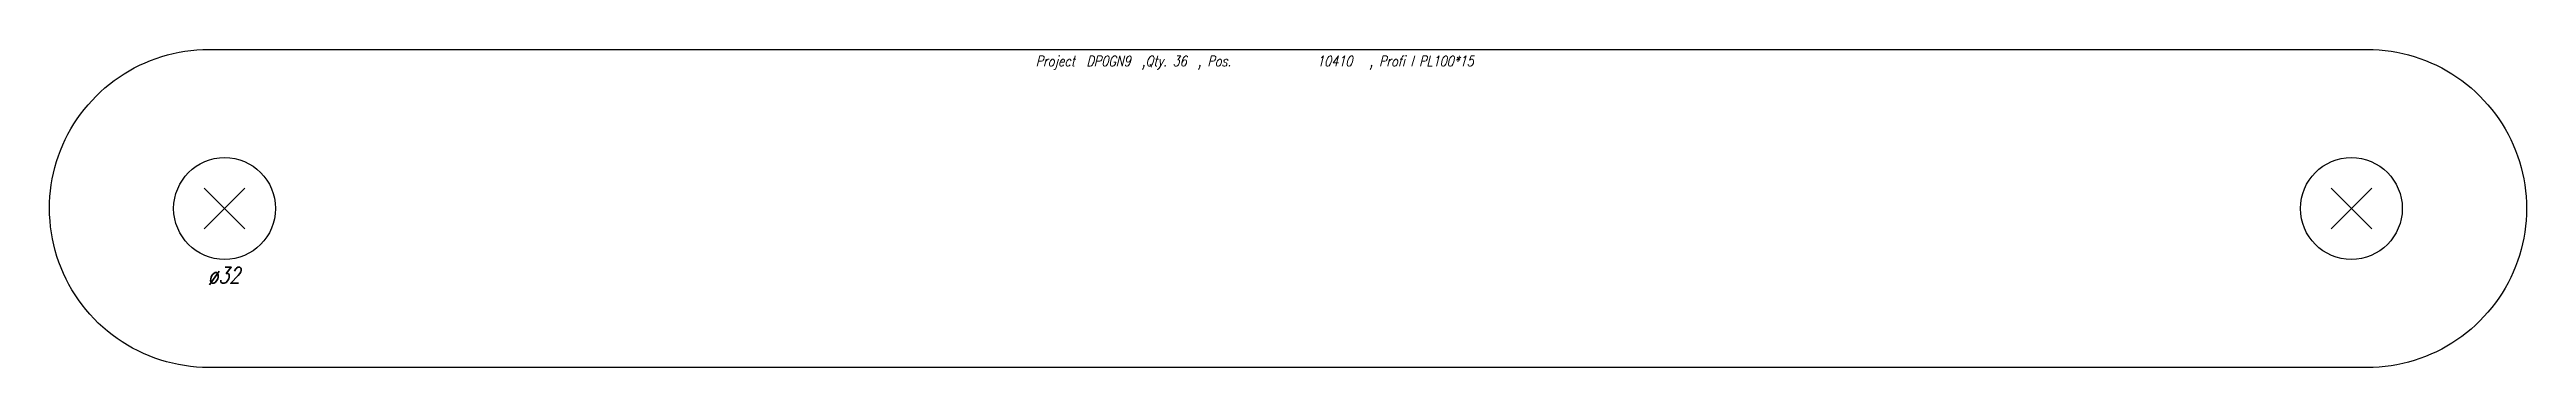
# Model space of a CAD drawing. Extents: x 0 to 778, y -50 to 50.
import ezdxf

# ---------------------------------------------------------------- set-up
doc = ezdxf.new("R2010")
doc.units = 0
doc.header["$LTSCALE"] = 10
for name, color, linetype in [('BEZ_SCHRAUBEN', 7, 'CONTINUOUS'), ('SCHRAUBEN', 7, 'CONTINUOUS'), ('TEILE', 7, 'CONTINUOUS'), ('UNTERSCHRIFT', 7, 'CONTINUOUS')]:
    doc.layers.add(name, color=color, linetype=linetype)
doc.styles.get("Standard").update_dxf_attribs({"font": 'ROMANS'})

msp = doc.modelspace()

# ---------------------------------------------------------------- linework, layer by layer
at = {"layer": 'SCHRAUBEN', "color": 6}
for p, q in [((61.396973, 6.400001), (48.596973, -6.400001)), ((48.596973, 6.400001), (61.396973, -6.400001)), ((729.562927, 6.400001), (716.762939, -6.400001)), ((716.762939, 6.400001), (729.562927, -6.400001))]:
    msp.add_line(p, q, dxfattribs=at)
at = {"layer": 'SCHRAUBEN', "color": 2}
for centre in [(54.996971, 0), (723.162903, 0)]:
    msp.add_circle(centre, 16, dxfattribs=at)
at = {"layer": 'TEILE', "color": 2}
for p, q in [((31.733076, 46.543736), (33.486176, 47.194214)), ((33.486176, 47.194214), (35.262371, 47.778683)), ((35.262371, 47.778683), (37.059177, 48.296326)), ((37.059177, 48.296326), (38.874084, 48.746429)), ((38.874084, 48.746429), (40.704544, 49.128349)), ((40.704544, 49.128349), (42.548012, 49.441563)), ((42.548012, 49.441563), (44.401901, 49.685627)), ((44.401901, 49.685627), (46.263622, 49.860199)), ((46.263622, 49.860199), (48.130566, 49.965042)), ((48.130566, 49.965042), (50.000122, 50)), ((50.000122, 50), (50, 50)), ((50, 50), (728.168091, 50)), ((728.168091, 50), (730.03772, 49.965054)), ((730.03772, 49.965054), (731.904602, 49.86021)), ((731.904602, 49.86021), (733.766357, 49.685635)), ((733.766357, 49.685635), (735.620178, 49.441566)), ((735.620178, 49.441566), (737.463684, 49.128349)), ((737.463684, 49.128349), (739.294128, 48.746422)), ((739.294128, 48.746422), (741.10907, 48.296322)), ((741.10907, 48.296322), (742.905884, 47.778671)), ((742.905884, 47.778671), (744.682068, 47.194199)), ((744.682068, 47.194199), (746.435181, 46.543724)), ((17.385706, 37.898651), (18.825592, 39.09164)), ((18.825592, 39.09164), (20.309078, 40.229954)), ((20.309078, 40.229954), (21.834091, 41.312004)), ((21.834091, 41.312004), (23.398497, 42.336273)), ((23.398497, 42.336273), (25.000107, 43.301334)), ((25.000107, 43.301334), (26.636681, 44.205833)), ((26.636681, 44.205833), (28.305933, 45.048504)), ((28.305933, 45.048504), (30.005524, 45.828171)), ((30.005524, 45.828171), (31.733076, 46.543736)), ((746.435181, 46.543724), (748.16272, 45.828148)), ((748.16272, 45.828148), (749.862305, 45.048481)), ((749.862305, 45.048481), (751.531494, 44.205803)), ((751.531494, 44.205803), (753.168091, 43.301308)), ((753.168091, 43.301308), (754.769775, 42.336243)), ((754.769775, 42.336243), (756.334167, 41.311974)), ((756.334167, 41.311974), (757.859131, 40.229919)), ((757.859131, 40.229919), (759.342651, 39.09161)), ((759.342651, 39.09161), (760.782471, 37.898621)), ((9.770153, 29.691069), (10.908474, 31.174549)), ((10.908474, 31.174549), (12.101467, 32.614433)), ((12.101467, 32.614433), (13.347465, 34.008701)), ((13.347465, 34.008701), (14.644726, 35.355404)), ((14.644726, 35.355404), (15.991432, 36.65266)), ((15.991432, 36.65266), (17.385706, 37.898651)), ((760.782471, 37.898621), (762.176758, 36.652626)), ((762.176758, 36.652626), (763.523499, 35.35537)), ((763.523499, 35.35537), (764.820679, 34.008667)), ((764.820679, 34.008667), (766.066772, 32.614399)), ((766.066772, 32.614399), (767.259644, 31.174517)), ((767.259644, 31.174517), (768.397949, 29.691032)), ((4.951578, 21.694231), (5.794255, 23.363478)), ((5.794255, 23.363478), (6.698759, 25.00005)), ((6.698759, 25.00005), (7.663823, 26.601658)), ((7.663823, 26.601658), (8.688099, 28.166061)), ((8.688099, 28.166061), (9.770153, 29.691069)), ((768.397949, 29.691032), (769.480042, 28.166025)), ((769.480042, 28.166025), (770.504272, 26.601624)), ((770.504272, 26.601624), (771.469421, 25.000019)), ((771.469421, 25.000019), (772.373901, 23.363447)), ((772.373901, 23.363447), (773.216553, 21.694201)), ((2.221368, 14.737787), (2.805845, 16.513987)), ((2.805845, 16.513987), (3.456326, 18.267088)), ((3.456326, 18.267088), (4.171905, 19.994642)), ((4.171905, 19.994642), (4.951578, 21.694231)), ((773.216553, 21.694201), (773.996216, 19.994614)), ((773.996216, 19.994614), (774.711853, 18.267061)), ((774.711853, 18.267061), (775.362305, 16.51396)), ((775.362305, 16.51396), (775.946716, 14.737764)), ((0.55846, 7.452125), (0.871679, 9.295596)), ((0.871679, 9.295596), (1.253609, 11.126066)), ((1.253609, 11.126066), (1.703715, 12.940977)), ((1.703715, 12.940977), (2.221368, 14.737787)), ((775.946716, 14.737764), (776.464355, 12.940956)), ((776.464355, 12.940956), (776.914551, 11.126049)), ((776.914551, 11.126049), (777.296448, 9.29558)), ((777.296448, 9.29558), (777.609619, 7.452111)), ((0, 0), (0.034965, 1.869557)), ((0.000005, 0.00012), (0, 0)), ((0, 0), (0, 0)), ((0.036691, -1.915021), (0.000005, 0.00012)), ((0.034965, 1.869557), (0.13981, 3.736506)), ((0.13981, 3.736506), (0.31439, 5.59823)), ((0.31439, 5.59823), (0.55846, 7.452125)), ((777.609619, 7.452111), (777.853699, 5.59822)), ((777.853699, 5.59822), (778.028259, 3.7365)), ((778.028259, 3.7365), (778.133179, 1.869553)), ((778.133179, 1.869553), (778.168091, -0.000008)), ((778.168091, 0), (778.133179, -1.869561)), ((778.168091, -0.000008), (778.168091, 0)), ((778.168091, 0), (778.168091, 0)), ((0.146706, -3.827352), (0.036691, -1.915021)), ((0.329888, -5.734066), (0.146706, -3.827352)), ((0.585968, -7.632363), (0.329888, -5.734066)), ((0.91457, -9.51946), (0.585968, -7.632363)), ((777.609619, -7.452119), (777.296448, -9.295588)), ((777.853699, -5.598228), (777.609619, -7.452119)), ((778.028259, -3.736507), (777.853699, -5.598228)), ((778.133179, -1.869561), (778.028259, -3.736507)), ((1.315213, -11.392585), (0.91457, -9.51946)), ((1.787307, -13.248989), (1.315213, -11.392585)), ((2.33016, -15.08595), (1.787307, -13.248989)), ((2.942976, -16.90077), (2.33016, -15.08595)), ((775.946716, -14.737772), (775.362244, -16.513968)), ((776.464355, -12.940964), (775.946716, -14.737772)), ((776.914551, -11.126056), (776.464355, -12.940964)), ((777.296448, -9.295588), (776.914551, -11.126056)), ((3.624855, -18.690784), (2.942976, -16.90077)), ((4.374796, -20.453367), (3.624855, -18.690784)), ((5.191699, -22.185934), (4.374796, -20.453367)), ((6.074364, -23.885937), (5.191699, -22.185934)), ((773.216553, -21.694206), (772.373901, -23.363455)), ((773.996216, -19.994619), (773.216553, -21.694206)), ((774.711853, -18.267067), (773.996216, -19.994619)), ((775.362244, -16.513968), (774.711853, -18.267067)), ((7.021496, -25.550884), (6.074364, -23.885937)), ((8.031706, -27.178333), (7.021496, -25.550884)), ((9.10351, -28.765896), (8.031706, -27.178333)), ((10.235336, -30.311237), (9.10351, -28.765896)), ((11.425523, -31.812094), (10.235336, -30.311237)), ((768.397949, -29.691038), (767.259644, -31.174522)), ((769.480042, -28.166031), (768.397949, -29.691038)), ((770.504272, -26.601629), (769.480042, -28.166031)), ((771.469421, -25.000023), (770.504272, -26.601629)), ((772.373901, -23.363455), (771.469421, -25.000023)), ((12.672321, -33.266262), (11.425523, -31.812094)), ((13.973906, -34.671604), (12.672321, -33.266262)), ((15.328363, -36.026062), (13.973906, -34.671604)), ((16.733706, -37.327648), (15.328363, -36.026062)), ((18.187872, -38.574448), (16.733706, -37.327648)), ((19.688726, -39.764637), (18.187872, -38.574448)), ((760.782471, -37.898624), (759.34259, -39.09161)), ((762.176758, -36.65263), (760.782471, -37.898624)), ((763.523499, -35.355373), (762.176758, -36.65263)), ((764.820679, -34.008671), (763.523499, -35.355373)), ((766.066772, -32.614403), (764.820679, -34.008671)), ((767.259644, -31.174522), (766.066772, -32.614403)), ((21.23407, -40.896461), (19.688726, -39.764637)), ((22.821627, -41.968269), (21.23407, -40.896461)), ((24.449074, -42.978481), (22.821627, -41.968269)), ((26.114021, -43.925613), (24.449074, -42.978481)), ((27.814018, -44.808277), (26.114021, -43.925613)), ((29.546577, -45.625183), (27.814018, -44.808277)), ((31.309156, -46.375122), (29.546577, -45.625183)), ((33.099167, -47.057003), (31.309156, -46.375122)), ((746.435181, -46.543724), (744.682068, -47.194199)), ((748.16272, -45.828148), (746.435181, -46.543724)), ((749.862305, -45.048481), (748.16272, -45.828148)), ((751.531494, -44.205811), (749.862305, -45.048481)), ((753.168091, -43.301308), (751.531494, -44.205811)), ((754.769775, -42.33625), (753.168091, -43.301308)), ((756.334167, -41.311981), (754.769775, -42.33625)), ((757.859131, -40.229927), (756.334167, -41.311981)), ((759.34259, -39.09161), (757.859131, -40.229927)), ((34.913975, -47.669823), (33.099167, -47.057003)), ((36.750931, -48.212669), (34.913975, -47.669823)), ((38.607327, -48.684769), (36.750931, -48.212669)), ((40.480446, -49.085411), (38.607327, -48.684769)), ((42.367535, -49.414021), (40.480446, -49.085411)), ((44.265827, -49.670105), (42.367535, -49.414021)), ((46.172539, -49.853287), (44.265827, -49.670105)), ((48.084862, -49.963306), (46.172539, -49.853287)), ((50, -50), (48.084862, -49.963306)), ((728.168091, -50), (50, -50)), ((730.03772, -49.965054), (728.168091, -50.000015)), ((728.168091, -50.000015), (728.168091, -50)), ((731.904602, -49.86021), (730.03772, -49.965054)), ((733.766357, -49.685635), (731.904602, -49.86021)), ((735.620178, -49.441566), (733.766357, -49.685635)), ((737.463684, -49.128349), (735.620178, -49.441566)), ((739.294128, -48.746422), (737.463684, -49.128349)), ((741.10907, -48.296322), (739.294128, -48.746422)), ((742.905884, -47.778671), (741.10907, -48.296322)), ((744.682068, -47.194199), (742.905884, -47.778671))]:
    msp.add_line(p, q, dxfattribs=at)

# ---------------------------------------------------------------- texts
at = {"layer": 'BEZ_SCHRAUBEN', "color": 2, "oblique": 15, "width": 0.8}
msp.add_text(' ø32', height=5, dxfattribs=at).set_placement((46.996971, -23.500002))
at = {"layer": 'UNTERSCHRIFT', "color": 2, "oblique": 15, "width": 0.8}
for s, p in [('Project  DP0GN9  ,Qty. 36  , Pos. ', (309.784058, 44.750004)), ('10410', (398.184052, 44.750004)), ('  , Profi l PL100*15', (411.184052, 44.750004))]:
    msp.add_text(s, height=3.25, dxfattribs=at).set_placement(p)

doc.saveas('drawing.dxf')
